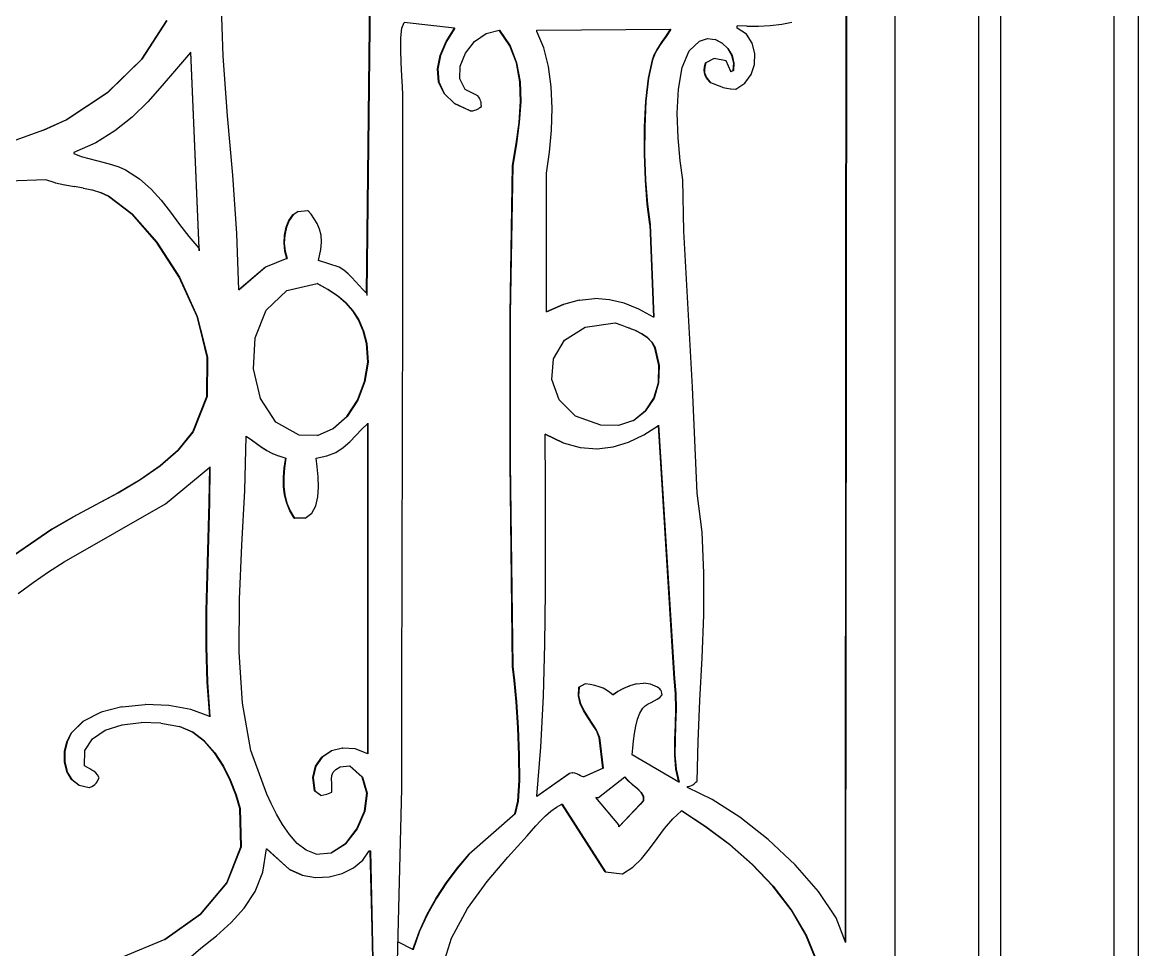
# Model space of a CAD drawing. Header units: inches. Extents: x 1397 to 20304, y -27267 to -746.
# Drawn here: x 3041.59 to 3063.7, y -9110.61 to -9092.24 of the extents above; entities that cross this region are included whole.
import ezdxf

# ---------------------------------------------------------------- set-up
doc = ezdxf.new("R2010")
doc.units = ezdxf.units.IN
doc.header["$LTSCALE"] = 17
doc.header["$MEASUREMENT"] = 0
doc.layers.add('OUTLINE', color=1, linetype='Continuous', lineweight=25)

# ---------------------------------------------------------------- blocks, each defined once
blk = doc.blocks.new('kk')
for p, q in [((-1691.652, -2506.258), (-1691.639, -2491.976)), ((-1691.634, -2491.976), (-1691.647, -2506.258)), ((-1690.679, -2522.061), (-1690.679, -2491.965)), ((-1689.022, -2522.061), (-1689.022, -2491.965)), ((-1688.59, -2491.965), (-1688.59, -2522.061)), ((-1686.344, -2491.965), (-1686.344, -2519.705)), ((-1685.854, -2519.705), (-1685.854, -2491.965)), ((-1701.146, -2505.539), (-1701.051, -2496.939)), ((-1701.046, -2496.938), (-1701.142, -2505.543)), ((-1703.984, -2500.846), (-1704.028, -2499.663)), ((-1705.6, -2500.903), (-1705.104, -2500.141)), ((-1705.099, -2500.141), (-1705.595, -2500.903)), ((-1700.446, -2500.292), (-1700.401, -2500.181)), ((-1699.403, -2500.289), (-1700.401, -2500.181)), ((-1692.923, -2500.214), (-1692.723, -2500.171)), ((-1700.467, -2500.481), (-1700.446, -2500.292)), ((-1699.57, -2500.557), (-1699.403, -2500.289)), ((-1699.398, -2500.289), (-1699.565, -2500.557)), ((-1699.403, -2500.289), (-1699.398, -2500.289)), ((-1699.008, -2500.557), (-1698.777, -2500.394)), ((-1698.777, -2500.394), (-1698.518, -2500.333)), ((-1698.518, -2500.333), (-1698.514, -2500.332)), ((-1698.309, -2500.638), (-1698.518, -2500.333)), ((-1698.514, -2500.332), (-1698.304, -2500.638)), ((-1697.774, -2500.332), (-1695.127, -2500.311)), ((-1697.774, -2500.354), (-1697.774, -2500.332)), ((-1697.635, -2500.68), (-1697.774, -2500.354)), ((-1695.23, -2500.475), (-1695.176, -2500.394)), ((-1695.171, -2500.394), (-1695.226, -2500.475)), ((-1695.176, -2500.394), (-1695.127, -2500.311)), ((-1695.176, -2500.394), (-1695.171, -2500.394)), ((-1695.122, -2500.311), (-1695.171, -2500.394)), ((-1695.127, -2500.311), (-1695.122, -2500.311)), ((-1693.808, -2500.289), (-1693.808, -2500.246)), ((-1693.614, -2500.25), (-1693.808, -2500.246)), ((-1693.624, -2500.411), (-1693.808, -2500.289)), ((-1693.506, -2500.586), (-1693.624, -2500.411)), ((-1693.614, -2500.25), (-1693.609, -2500.25)), ((-1693.609, -2500.25), (-1693.384, -2500.25)), ((-1693.384, -2500.25), (-1693.149, -2500.239)), ((-1693.149, -2500.239), (-1692.923, -2500.214)), ((-1700.469, -2500.719), (-1700.467, -2500.481)), ((-1699.686, -2500.831), (-1699.57, -2500.557)), ((-1699.565, -2500.557), (-1699.682, -2500.831)), ((-1699.57, -2500.557), (-1699.565, -2500.557)), ((-1699.187, -2500.786), (-1699.008, -2500.557)), ((-1698.309, -2500.638), (-1698.304, -2500.638)), ((-1698.177, -2500.98), (-1698.309, -2500.638)), ((-1698.304, -2500.638), (-1698.173, -2500.98)), ((-1695.4, -2500.725), (-1695.346, -2500.639)), ((-1695.341, -2500.639), (-1695.395, -2500.725)), ((-1695.346, -2500.639), (-1695.288, -2500.556)), ((-1695.346, -2500.639), (-1695.341, -2500.639)), ((-1695.284, -2500.556), (-1695.341, -2500.639)), ((-1695.288, -2500.556), (-1695.23, -2500.475)), ((-1695.288, -2500.556), (-1695.284, -2500.556)), ((-1695.226, -2500.475), (-1695.284, -2500.556)), ((-1695.23, -2500.475), (-1695.226, -2500.475)), ((-1694.759, -2500.741), (-1694.549, -2500.548)), ((-1694.549, -2500.548), (-1694.39, -2500.498)), ((-1694.39, -2500.498), (-1694.243, -2500.515)), ((-1694.243, -2500.515), (-1694.238, -2500.515)), ((-1694.106, -2500.585), (-1694.243, -2500.515)), ((-1694.238, -2500.515), (-1694.101, -2500.585)), ((-1694.106, -2500.585), (-1694.101, -2500.585)), ((-1693.993, -2500.695), (-1694.106, -2500.585)), ((-1694.101, -2500.585), (-1693.988, -2500.695)), ((-1693.453, -2500.792), (-1693.506, -2500.586)), ((-1704.634, -2500.77), (-1704.913, -2501.096)), ((-1704.629, -2500.765), (-1704.634, -2500.77)), ((-1704.634, -2500.77), (-1704.469, -2504.649)), ((-1704.464, -2504.654), (-1704.629, -2500.765)), ((-1703.897, -2502.03), (-1703.984, -2500.846)), ((-1700.459, -2500.98), (-1700.469, -2500.719)), ((-1699.74, -2501.1), (-1699.686, -2500.831)), ((-1699.682, -2500.831), (-1699.735, -2501.1)), ((-1699.686, -2500.831), (-1699.682, -2500.831)), ((-1699.291, -2501.045), (-1699.187, -2500.786)), ((-1697.542, -2501.051), (-1697.635, -2500.68)), ((-1695.485, -2500.916), (-1695.447, -2500.817)), ((-1695.443, -2500.817), (-1695.48, -2500.916)), ((-1695.447, -2500.817), (-1695.4, -2500.725)), ((-1695.447, -2500.817), (-1695.443, -2500.817)), ((-1695.395, -2500.725), (-1695.443, -2500.817)), ((-1695.4, -2500.725), (-1695.395, -2500.725)), ((-1694.895, -2501.072), (-1694.759, -2500.741)), ((-1693.993, -2500.695), (-1693.988, -2500.695)), ((-1693.912, -2500.832), (-1693.993, -2500.695)), ((-1693.988, -2500.695), (-1693.908, -2500.832)), ((-1693.912, -2500.832), (-1693.908, -2500.832)), ((-1693.873, -2500.982), (-1693.912, -2500.832)), ((-1693.908, -2500.832), (-1693.869, -2500.982)), ((-1693.461, -2501.008), (-1693.453, -2500.792)), ((-1706.276, -2501.567), (-1705.6, -2500.903)), ((-1705.595, -2500.903), (-1706.272, -2501.567)), ((-1705.6, -2500.903), (-1705.595, -2500.903)), ((-1700.445, -2501.233), (-1700.459, -2500.98)), ((-1699.299, -2501.295), (-1699.291, -2501.045)), ((-1698.177, -2500.98), (-1698.173, -2500.98)), ((-1698.111, -2501.352), (-1698.177, -2500.98)), ((-1698.173, -2500.98), (-1698.106, -2501.352)), ((-1697.49, -2501.454), (-1697.542, -2501.051)), ((-1695.565, -2501.283), (-1695.485, -2500.916)), ((-1695.48, -2500.916), (-1695.561, -2501.283)), ((-1695.485, -2500.916), (-1695.48, -2500.916)), ((-1694.968, -2501.498), (-1694.895, -2501.072)), ((-1694.459, -2501.121), (-1694.452, -2501.057)), ((-1694.447, -2501.057), (-1694.454, -2501.121)), ((-1694.452, -2501.057), (-1694.434, -2500.981)), ((-1694.452, -2501.057), (-1694.447, -2501.057)), ((-1694.429, -2500.981), (-1694.447, -2501.057)), ((-1694.434, -2500.981), (-1694.267, -2500.894)), ((-1694.434, -2500.981), (-1694.429, -2500.981)), ((-1694.263, -2500.895), (-1694.429, -2500.981)), ((-1694.267, -2500.894), (-1694.263, -2500.895)), ((-1694.262, -2500.894), (-1694.263, -2500.895)), ((-1694.023, -2500.938), (-1694.262, -2500.894)), ((-1693.928, -2501.152), (-1694.023, -2500.938)), ((-1693.884, -2501.132), (-1693.873, -2500.982)), ((-1693.869, -2500.982), (-1693.88, -2501.132)), ((-1693.873, -2500.982), (-1693.869, -2500.982)), ((-1693.529, -2501.212), (-1693.461, -2501.008)), ((-1704.913, -2501.096), (-1705.193, -2501.427)), ((-1700.431, -2501.452), (-1700.445, -2501.233)), ((-1699.74, -2501.1), (-1699.735, -2501.1)), ((-1699.719, -2501.356), (-1699.74, -2501.1)), ((-1699.735, -2501.1), (-1699.714, -2501.356)), ((-1699.191, -2501.503), (-1699.299, -2501.295)), ((-1695.616, -2501.739), (-1695.565, -2501.283)), ((-1695.561, -2501.283), (-1695.612, -2501.739)), ((-1695.565, -2501.283), (-1695.561, -2501.283)), ((-1694.459, -2501.121), (-1694.454, -2501.121)), ((-1694.455, -2501.175), (-1694.459, -2501.121)), ((-1694.455, -2501.175), (-1694.451, -2501.175)), ((-1694.441, -2501.223), (-1694.455, -2501.175)), ((-1694.454, -2501.121), (-1694.451, -2501.175)), ((-1694.451, -2501.175), (-1694.436, -2501.223)), ((-1694.441, -2501.223), (-1694.436, -2501.223)), ((-1694.417, -2501.269), (-1694.441, -2501.223)), ((-1694.436, -2501.223), (-1694.412, -2501.269)), ((-1694.417, -2501.269), (-1694.412, -2501.269)), ((-1694.382, -2501.317), (-1694.417, -2501.269)), ((-1694.412, -2501.269), (-1694.378, -2501.317)), ((-1693.88, -2501.132), (-1693.928, -2501.154)), ((-1693.928, -2501.152), (-1693.884, -2501.132)), ((-1693.928, -2501.154), (-1693.928, -2501.152)), ((-1693.884, -2501.132), (-1693.88, -2501.132)), ((-1693.653, -2501.383), (-1693.529, -2501.212)), ((-1705.193, -2501.427), (-1705.481, -2501.748)), ((-1700.425, -2501.608), (-1700.431, -2501.452)), ((-1699.719, -2501.356), (-1699.714, -2501.356)), ((-1699.612, -2501.586), (-1699.719, -2501.356)), ((-1699.714, -2501.356), (-1699.607, -2501.586)), ((-1698.944, -2501.629), (-1699.191, -2501.503)), ((-1698.111, -2501.352), (-1698.106, -2501.352)), ((-1698.098, -2501.747), (-1698.111, -2501.352)), ((-1698.106, -2501.352), (-1698.093, -2501.747)), ((-1697.473, -2501.879), (-1697.49, -2501.454)), ((-1694.991, -2501.976), (-1694.968, -2501.498)), ((-1694.382, -2501.317), (-1694.378, -2501.317)), ((-1694.338, -2501.37), (-1694.382, -2501.317)), ((-1694.378, -2501.317), (-1694.334, -2501.37)), ((-1694.338, -2501.37), (-1694.334, -2501.37)), ((-1694.334, -2501.37), (-1694.267, -2501.394)), ((-1694.267, -2501.394), (-1694.262, -2501.394)), ((-1694.262, -2501.394), (-1694.204, -2501.419)), ((-1694.204, -2501.419), (-1694.2, -2501.419)), ((-1694.2, -2501.419), (-1694.145, -2501.443)), ((-1694.145, -2501.443), (-1694.141, -2501.443)), ((-1694.141, -2501.443), (-1694.085, -2501.464)), ((-1694.085, -2501.464), (-1694.08, -2501.464)), ((-1694.08, -2501.464), (-1694.016, -2501.481)), ((-1694.016, -2501.481), (-1694.012, -2501.481)), ((-1694.012, -2501.481), (-1693.936, -2501.494)), ((-1693.936, -2501.494), (-1693.931, -2501.494)), ((-1693.931, -2501.494), (-1693.837, -2501.5)), ((-1693.837, -2501.5), (-1693.832, -2501.5)), ((-1693.832, -2501.5), (-1693.653, -2501.383)), ((-1707.094, -2502.105), (-1706.276, -2501.567)), ((-1706.272, -2501.567), (-1707.09, -2502.105)), ((-1706.276, -2501.567), (-1706.272, -2501.567)), ((-1705.481, -2501.748), (-1705.79, -2502.051)), ((-1700.425, -2505.824), (-1700.425, -2501.608)), ((-1699.612, -2501.586), (-1699.607, -2501.586)), ((-1699.407, -2501.782), (-1699.612, -2501.586)), ((-1699.607, -2501.586), (-1699.402, -2501.782)), ((-1698.925, -2501.657), (-1698.944, -2501.629)), ((-1698.909, -2501.681), (-1698.925, -2501.657)), ((-1698.896, -2501.704), (-1698.909, -2501.681)), ((-1698.886, -2501.729), (-1698.896, -2501.704)), ((-1698.879, -2501.759), (-1698.886, -2501.729)), ((-1698.126, -2502.159), (-1698.098, -2501.747)), ((-1698.093, -2501.747), (-1698.121, -2502.159)), ((-1698.098, -2501.747), (-1698.093, -2501.747)), ((-1695.641, -2502.249), (-1695.616, -2501.739)), ((-1695.612, -2501.739), (-1695.637, -2502.249)), ((-1695.616, -2501.739), (-1695.612, -2501.739)), ((-1699.407, -2501.782), (-1699.402, -2501.782)), ((-1699.092, -2501.932), (-1699.407, -2501.782)), ((-1699.402, -2501.782), (-1699.088, -2501.932)), ((-1699.092, -2501.932), (-1699.087, -2501.932)), ((-1699.088, -2501.932), (-1699.092, -2501.932)), ((-1699.088, -2501.932), (-1699.087, -2501.932)), ((-1699.087, -2501.932), (-1699.04, -2501.926)), ((-1699.04, -2501.926), (-1699.003, -2501.918)), ((-1699.003, -2501.918), (-1698.973, -2501.908)), ((-1698.973, -2501.908), (-1698.948, -2501.897)), ((-1698.948, -2501.897), (-1698.924, -2501.883)), ((-1698.924, -2501.883), (-1698.9, -2501.866)), ((-1698.9, -2501.866), (-1698.872, -2501.846)), ((-1698.875, -2501.797), (-1698.879, -2501.759)), ((-1698.872, -2501.846), (-1698.875, -2501.797)), ((-1697.486, -2502.313), (-1697.473, -2501.879)), ((-1707.545, -2502.313), (-1707.094, -2502.105)), ((-1707.09, -2502.105), (-1707.541, -2502.313)), ((-1707.094, -2502.105), (-1707.09, -2502.105)), ((-1705.79, -2502.051), (-1706.129, -2502.326)), ((-1703.797, -2503.205), (-1703.897, -2502.03)), ((-1698.182, -2502.584), (-1698.126, -2502.159)), ((-1698.121, -2502.159), (-1698.178, -2502.584)), ((-1698.126, -2502.159), (-1698.121, -2502.159)), ((-1694.976, -2502.463), (-1694.991, -2501.976)), ((-1707.545, -2502.313), (-1708.111, -2502.518)), ((-1707.545, -2502.313), (-1707.541, -2502.313)), ((-1706.129, -2502.326), (-1706.511, -2502.563)), ((-1697.524, -2502.746), (-1697.486, -2502.313)), ((-1695.642, -2502.782), (-1695.641, -2502.249)), ((-1695.641, -2502.249), (-1695.637, -2502.249)), ((-1695.637, -2502.249), (-1695.638, -2502.782)), ((-1706.511, -2502.563), (-1706.946, -2502.754)), ((-1698.256, -2503.013), (-1698.182, -2502.584)), ((-1698.178, -2502.584), (-1698.251, -2503.013)), ((-1698.182, -2502.584), (-1698.178, -2502.584)), ((-1694.936, -2502.917), (-1694.976, -2502.463)), ((-1706.946, -2502.754), (-1706.946, -2502.775)), ((-1706.946, -2502.775), (-1706.796, -2502.831)), ((-1706.796, -2502.831), (-1706.644, -2502.875)), ((-1697.582, -2503.165), (-1697.524, -2502.746)), ((-1695.642, -2502.782), (-1695.638, -2502.782)), ((-1695.623, -2503.304), (-1695.642, -2502.782)), ((-1695.638, -2502.782), (-1695.618, -2503.304)), ((-1706.644, -2502.875), (-1706.492, -2502.913)), ((-1706.492, -2502.913), (-1706.342, -2502.95)), ((-1706.342, -2502.95), (-1706.196, -2502.99)), ((-1706.196, -2502.99), (-1706.054, -2503.038)), ((-1706.054, -2503.038), (-1705.919, -2503.1)), ((-1698.304, -2505.954), (-1698.256, -2503.013)), ((-1698.251, -2503.013), (-1698.299, -2505.954)), ((-1698.256, -2503.013), (-1698.251, -2503.013)), ((-1694.883, -2503.294), (-1694.936, -2502.917)), ((-1707.496, -2503.294), (-1708.243, -2503.321)), ((-1707.31, -2503.352), (-1707.496, -2503.294)), ((-1705.919, -2503.1), (-1705.645, -2503.276)), ((-1705.645, -2503.276), (-1705.414, -2503.478)), ((-1703.712, -2504.358), (-1703.797, -2503.205)), ((-1697.582, -2505.909), (-1697.582, -2503.165)), ((-1694.859, -2504.311), (-1694.883, -2503.294)), ((-1707.31, -2503.352), (-1707.306, -2503.352)), ((-1707.306, -2503.352), (-1707.122, -2503.394)), ((-1707.122, -2503.394), (-1707.118, -2503.394)), ((-1707.118, -2503.394), (-1706.938, -2503.427)), ((-1706.938, -2503.427), (-1706.933, -2503.427)), ((-1706.758, -2503.458), (-1706.933, -2503.427)), ((-1706.758, -2503.458), (-1706.754, -2503.458)), ((-1706.754, -2503.458), (-1706.584, -2503.496)), ((-1706.584, -2503.496), (-1706.58, -2503.496)), ((-1706.58, -2503.496), (-1706.417, -2503.547)), ((-1705.414, -2503.478), (-1705.213, -2503.7)), ((-1695.623, -2503.304), (-1695.618, -2503.304)), ((-1695.585, -2503.781), (-1695.623, -2503.304)), ((-1695.618, -2503.304), (-1695.581, -2503.781)), ((-1706.258, -2503.619), (-1706.417, -2503.547)), ((-1706.417, -2503.547), (-1706.413, -2503.547)), ((-1706.413, -2503.547), (-1706.254, -2503.619)), ((-1706.258, -2503.619), (-1706.254, -2503.619)), ((-1705.791, -2503.976), (-1706.258, -2503.619)), ((-1706.254, -2503.619), (-1705.786, -2503.976)), ((-1705.213, -2503.7), (-1705.031, -2503.936)), ((-1705.031, -2503.936), (-1704.853, -2504.178)), ((-1702.606, -2503.992), (-1702.508, -2503.921)), ((-1702.503, -2503.921), (-1702.602, -2503.992)), ((-1702.508, -2503.921), (-1702.503, -2503.921)), ((-1702.503, -2503.921), (-1702.317, -2503.9)), ((-1702.317, -2503.9), (-1702.312, -2503.9)), ((-1702.246, -2503.979), (-1702.312, -2503.9)), ((-1695.533, -2504.181), (-1695.585, -2503.781)), ((-1695.585, -2503.781), (-1695.581, -2503.781)), ((-1695.581, -2503.781), (-1695.528, -2504.181)), ((-1705.304, -2504.53), (-1705.791, -2503.976)), ((-1705.791, -2503.976), (-1705.786, -2503.976)), ((-1705.786, -2503.976), (-1705.3, -2504.53)), ((-1704.853, -2504.178), (-1704.668, -2504.42)), ((-1702.739, -2504.236), (-1702.684, -2504.101)), ((-1702.679, -2504.101), (-1702.734, -2504.236)), ((-1702.684, -2504.101), (-1702.606, -2503.992)), ((-1702.684, -2504.101), (-1702.679, -2504.101)), ((-1702.602, -2503.992), (-1702.679, -2504.101)), ((-1702.606, -2503.992), (-1702.602, -2503.992)), ((-1702.182, -2504.067), (-1702.246, -2503.979)), ((-1702.124, -2504.164), (-1702.182, -2504.067)), ((-1702.078, -2504.273), (-1702.124, -2504.164)), ((-1695.533, -2504.181), (-1695.528, -2504.181)), ((-1695.533, -2504.181), (-1695.461, -2506.016)), ((-1695.528, -2504.181), (-1695.456, -2506.019)), ((-1703.674, -2505.474), (-1703.712, -2504.358)), ((-1702.78, -2504.55), (-1702.771, -2504.389)), ((-1702.766, -2504.389), (-1702.775, -2504.55)), ((-1702.771, -2504.389), (-1702.739, -2504.236)), ((-1702.771, -2504.389), (-1702.766, -2504.389)), ((-1702.734, -2504.236), (-1702.766, -2504.389)), ((-1702.739, -2504.236), (-1702.734, -2504.236)), ((-1702.046, -2504.395), (-1702.078, -2504.273)), ((-1702.035, -2504.529), (-1702.046, -2504.395)), ((-1694.692, -2507.402), (-1694.859, -2504.311)), ((-1705.304, -2504.53), (-1705.3, -2504.53)), ((-1704.856, -2505.223), (-1705.304, -2504.53)), ((-1705.3, -2504.53), (-1704.851, -2505.223)), ((-1704.668, -2504.42), (-1704.469, -2504.649)), ((-1702.78, -2504.55), (-1702.775, -2504.55)), ((-1702.764, -2504.707), (-1702.78, -2504.55)), ((-1702.775, -2504.55), (-1702.759, -2504.707)), ((-1702.049, -2504.678), (-1702.035, -2504.529)), ((-1704.469, -2504.649), (-1704.464, -2504.654)), ((-1704.464, -2504.654), (-1704.462, -2504.656)), ((-1704.464, -2504.656), (-1704.464, -2504.654)), ((-1704.464, -2504.656), (-1704.462, -2504.656)), ((-1704.462, -2504.7), (-1704.464, -2504.656)), ((-1704.462, -2504.656), (-1704.462, -2504.7)), ((-1702.764, -2504.707), (-1702.759, -2504.707)), ((-1702.723, -2504.851), (-1702.764, -2504.707)), ((-1702.759, -2504.707), (-1702.718, -2504.851)), ((-1702.097, -2504.894), (-1702.049, -2504.678)), ((-1703.148, -2505.024), (-1703.674, -2505.478)), ((-1703.674, -2505.474), (-1703.153, -2505.024)), ((-1703.153, -2505.024), (-1703.148, -2505.024)), ((-1702.723, -2504.851), (-1703.148, -2505.024)), ((-1702.723, -2504.851), (-1702.718, -2504.851)), ((-1701.691, -2505.024), (-1702.097, -2504.894)), ((-1701.597, -2505.085), (-1701.691, -2505.024)), ((-1704.856, -2505.223), (-1704.851, -2505.223)), ((-1704.502, -2506.001), (-1704.856, -2505.223)), ((-1704.851, -2505.223), (-1704.498, -2506.001)), ((-1701.513, -2505.155), (-1701.597, -2505.085)), ((-1701.437, -2505.231), (-1701.513, -2505.155)), ((-1701.365, -2505.31), (-1701.437, -2505.231)), ((-1703.674, -2505.478), (-1703.674, -2505.474)), ((-1703.135, -2505.877), (-1702.727, -2505.488)), ((-1702.727, -2505.488), (-1702.125, -2505.349)), ((-1702.125, -2505.349), (-1702.121, -2505.348)), ((-1701.911, -2505.468), (-1702.125, -2505.349)), ((-1702.121, -2505.348), (-1701.906, -2505.468)), ((-1701.722, -2505.594), (-1701.911, -2505.468)), ((-1701.911, -2505.468), (-1701.906, -2505.468)), ((-1701.906, -2505.468), (-1701.717, -2505.594)), ((-1701.294, -2505.39), (-1701.365, -2505.31)), ((-1701.221, -2505.469), (-1701.294, -2505.39)), ((-1701.146, -2505.539), (-1701.221, -2505.469)), ((-1701.722, -2505.594), (-1701.717, -2505.594)), ((-1701.558, -2505.732), (-1701.722, -2505.594)), ((-1701.717, -2505.594), (-1701.554, -2505.732)), ((-1701.419, -2505.89), (-1701.558, -2505.732)), ((-1701.558, -2505.732), (-1701.554, -2505.732)), ((-1701.554, -2505.732), (-1701.415, -2505.89)), ((-1701.142, -2505.543), (-1701.146, -2505.539)), ((-1701.142, -2505.543), (-1701.142, -2505.586)), ((-1696.933, -2505.681), (-1697.245, -2505.767)), ((-1696.933, -2505.681), (-1696.928, -2505.681)), ((-1696.928, -2505.681), (-1696.631, -2505.649)), ((-1696.631, -2505.649), (-1696.628, -2505.65)), ((-1696.626, -2505.649), (-1696.628, -2505.65)), ((-1696.333, -2505.67), (-1696.626, -2505.649)), ((-1696.045, -2505.74), (-1696.333, -2505.67)), ((-1703.353, -2506.424), (-1703.135, -2505.877)), ((-1701.419, -2505.89), (-1701.415, -2505.89)), ((-1701.305, -2506.072), (-1701.419, -2505.89)), ((-1701.415, -2505.89), (-1701.3, -2506.072)), ((-1700.449, -2513.435), (-1700.425, -2505.824)), ((-1698.304, -2505.954), (-1698.299, -2505.954)), ((-1698.304, -2506.258), (-1698.304, -2505.954)), ((-1698.299, -2505.954), (-1698.299, -2506.258)), ((-1697.582, -2505.909), (-1697.25, -2505.767)), ((-1697.25, -2505.767), (-1697.582, -2505.91)), ((-1697.582, -2505.91), (-1697.582, -2505.909)), ((-1697.25, -2505.767), (-1697.245, -2505.767)), ((-1695.754, -2505.857), (-1696.045, -2505.74)), ((-1695.461, -2506.016), (-1695.754, -2505.857)), ((-1704.502, -2506.001), (-1704.498, -2506.001)), ((-1704.438, -2506.258), (-1704.502, -2506.001)), ((-1704.498, -2506.001), (-1704.434, -2506.258)), ((-1701.305, -2506.072), (-1701.3, -2506.072)), ((-1701.226, -2506.258), (-1701.305, -2506.072)), ((-1701.3, -2506.072), (-1701.221, -2506.258)), ((-1696.817, -2506.213), (-1696.221, -2506.127)), ((-1696.221, -2506.127), (-1696.092, -2506.177)), ((-1695.456, -2506.019), (-1695.461, -2506.016)), ((-1704.302, -2506.808), (-1704.438, -2506.258)), ((-1704.434, -2506.258), (-1704.438, -2506.258)), ((-1704.434, -2506.258), (-1704.297, -2506.808)), ((-1701.214, -2506.286), (-1701.226, -2506.258)), ((-1701.221, -2506.258), (-1701.226, -2506.258)), ((-1701.221, -2506.258), (-1701.209, -2506.286)), ((-1701.146, -2506.537), (-1701.214, -2506.286)), ((-1701.214, -2506.286), (-1701.209, -2506.286)), ((-1701.209, -2506.286), (-1701.142, -2506.537)), ((-1698.299, -2506.258), (-1698.304, -2506.258)), ((-1698.304, -2508.894), (-1698.304, -2506.258)), ((-1698.299, -2506.258), (-1698.299, -2508.894)), ((-1697.223, -2506.472), (-1696.817, -2506.213)), ((-1696.092, -2506.177), (-1696.088, -2506.177)), ((-1696.088, -2506.177), (-1695.955, -2506.228)), ((-1695.955, -2506.228), (-1695.951, -2506.228)), ((-1695.882, -2506.258), (-1695.951, -2506.228)), ((-1695.877, -2506.258), (-1695.882, -2506.258)), ((-1695.821, -2506.283), (-1695.877, -2506.258)), ((-1695.821, -2506.283), (-1695.816, -2506.283)), ((-1695.695, -2506.346), (-1695.821, -2506.283)), ((-1695.816, -2506.283), (-1695.691, -2506.346)), ((-1695.695, -2506.346), (-1695.691, -2506.346)), ((-1695.585, -2506.421), (-1695.695, -2506.346)), ((-1695.691, -2506.346), (-1695.581, -2506.421)), ((-1691.663, -2518.396), (-1691.652, -2506.258)), ((-1691.647, -2506.258), (-1691.658, -2518.407)), ((-1691.647, -2506.258), (-1691.652, -2506.258)), ((-1703.388, -2507.038), (-1703.353, -2506.424)), ((-1701.146, -2506.537), (-1701.142, -2506.537)), ((-1701.121, -2506.907), (-1701.146, -2506.537)), ((-1701.142, -2506.537), (-1701.117, -2506.907)), ((-1697.441, -2506.839), (-1697.223, -2506.472)), ((-1695.497, -2506.513), (-1695.585, -2506.421)), ((-1695.585, -2506.421), (-1695.581, -2506.421)), ((-1695.581, -2506.421), (-1695.493, -2506.513)), ((-1695.437, -2506.624), (-1695.497, -2506.513)), ((-1695.497, -2506.513), (-1695.493, -2506.513)), ((-1695.493, -2506.513), (-1695.433, -2506.624)), ((-1704.311, -2507.589), (-1704.302, -2506.808)), ((-1704.297, -2506.808), (-1704.306, -2507.589)), ((-1704.302, -2506.808), (-1704.297, -2506.808)), ((-1697.476, -2507.254), (-1697.441, -2506.839)), ((-1695.357, -2506.977), (-1695.437, -2506.624)), ((-1695.437, -2506.624), (-1695.433, -2506.624)), ((-1695.433, -2506.624), (-1695.353, -2506.977)), ((-1703.249, -2507.625), (-1703.388, -2507.038)), ((-1701.184, -2507.292), (-1701.121, -2506.907)), ((-1701.117, -2506.907), (-1701.18, -2507.292)), ((-1701.121, -2506.907), (-1701.117, -2506.907)), ((-1695.366, -2507.315), (-1695.357, -2506.977)), ((-1695.353, -2506.977), (-1695.361, -2507.315)), ((-1695.357, -2506.977), (-1695.353, -2506.977)), ((-1697.33, -2507.654), (-1697.476, -2507.254)), ((-1701.325, -2507.66), (-1701.184, -2507.292)), ((-1701.18, -2507.292), (-1701.321, -2507.66)), ((-1701.184, -2507.292), (-1701.18, -2507.292)), ((-1695.457, -2507.62), (-1695.366, -2507.315)), ((-1695.361, -2507.315), (-1695.452, -2507.62)), ((-1695.366, -2507.315), (-1695.361, -2507.315)), ((-1694.697, -2507.404), (-1694.697, -2507.405)), ((-1694.596, -2509.5), (-1694.692, -2507.402)), ((-1704.586, -2508.289), (-1704.311, -2507.589)), ((-1704.306, -2507.589), (-1704.582, -2508.289)), ((-1704.311, -2507.589), (-1704.306, -2507.589)), ((-1702.944, -2508.094), (-1703.249, -2507.625)), ((-1701.536, -2507.982), (-1701.325, -2507.66)), ((-1701.321, -2507.66), (-1701.531, -2507.982)), ((-1701.325, -2507.66), (-1701.321, -2507.66)), ((-1697.006, -2507.976), (-1697.33, -2507.654)), ((-1695.624, -2507.875), (-1695.457, -2507.62)), ((-1695.452, -2507.62), (-1695.619, -2507.875)), ((-1695.457, -2507.62), (-1695.452, -2507.62)), ((-1695.859, -2508.061), (-1695.624, -2507.875)), ((-1695.619, -2507.875), (-1695.855, -2508.061)), ((-1695.624, -2507.875), (-1695.619, -2507.875)), ((-1702.479, -2508.354), (-1702.944, -2508.094)), ((-1701.805, -2508.225), (-1701.536, -2507.982)), ((-1701.531, -2507.982), (-1701.8, -2508.225)), ((-1701.536, -2507.982), (-1701.531, -2507.982)), ((-1701.242, -2508.237), (-1701.122, -2508.12)), ((-1701.122, -2508.12), (-1701.118, -2508.116)), ((-1701.122, -2514.665), (-1701.122, -2508.12)), ((-1701.118, -2508.116), (-1701.118, -2514.667)), ((-1696.507, -2508.159), (-1697.006, -2507.976)), ((-1696.153, -2508.162), (-1696.507, -2508.159)), ((-1695.859, -2508.061), (-1696.153, -2508.162)), ((-1695.859, -2508.061), (-1695.855, -2508.061)), ((-1695.655, -2508.345), (-1695.365, -2508.162)), ((-1695.365, -2508.162), (-1695.361, -2508.159)), ((-1695.055, -2513.175), (-1695.365, -2508.162)), ((-1695.361, -2508.159), (-1695.05, -2513.175)), ((-1704.88, -2508.648), (-1704.586, -2508.289)), ((-1704.582, -2508.289), (-1704.875, -2508.648)), ((-1704.586, -2508.289), (-1704.582, -2508.289)), ((-1703.559, -2509.448), (-1703.531, -2508.378)), ((-1703.531, -2508.375), (-1703.427, -2508.448)), ((-1703.531, -2508.378), (-1703.531, -2508.375)), ((-1703.431, -2508.448), (-1703.531, -2508.378)), ((-1702.12, -2508.36), (-1702.479, -2508.354)), ((-1702.12, -2508.36), (-1701.805, -2508.225)), ((-1701.805, -2508.225), (-1701.8, -2508.225)), ((-1701.478, -2508.485), (-1701.359, -2508.362)), ((-1701.359, -2508.362), (-1701.242, -2508.237)), ((-1697.606, -2508.332), (-1697.249, -2508.505)), ((-1697.606, -2508.334), (-1697.606, -2508.332)), ((-1697.253, -2508.505), (-1697.606, -2508.334)), ((-1697.605, -2509.36), (-1697.606, -2508.334)), ((-1695.955, -2508.49), (-1695.655, -2508.345)), ((-1703.431, -2508.448), (-1703.427, -2508.448)), ((-1703.331, -2508.52), (-1703.431, -2508.448)), ((-1703.427, -2508.448), (-1703.327, -2508.52)), ((-1703.331, -2508.52), (-1703.327, -2508.52)), ((-1703.231, -2508.59), (-1703.331, -2508.52)), ((-1703.327, -2508.52), (-1703.227, -2508.59)), ((-1703.231, -2508.59), (-1703.227, -2508.59)), ((-1703.127, -2508.655), (-1703.231, -2508.59)), ((-1703.227, -2508.59), (-1703.122, -2508.655)), ((-1701.755, -2508.694), (-1701.607, -2508.598)), ((-1701.607, -2508.598), (-1701.478, -2508.485)), ((-1697.253, -2508.505), (-1697.249, -2508.505)), ((-1697.249, -2508.505), (-1696.912, -2508.6)), ((-1696.912, -2508.6), (-1696.907, -2508.6)), ((-1696.907, -2508.6), (-1696.583, -2508.624)), ((-1696.579, -2508.624), (-1696.262, -2508.585)), ((-1696.262, -2508.585), (-1695.955, -2508.49)), ((-1705.235, -2508.962), (-1704.88, -2508.648)), ((-1704.875, -2508.648), (-1705.231, -2508.962)), ((-1704.88, -2508.648), (-1704.875, -2508.648)), ((-1703.127, -2508.655), (-1703.122, -2508.655)), ((-1703.014, -2508.714), (-1703.127, -2508.655)), ((-1703.122, -2508.655), (-1703.01, -2508.714)), ((-1703.014, -2508.714), (-1703.01, -2508.714)), ((-1703.01, -2508.714), (-1702.889, -2508.765)), ((-1702.889, -2508.765), (-1702.884, -2508.765)), ((-1702.884, -2508.765), (-1702.747, -2508.808)), ((-1702.777, -2509.001), (-1702.747, -2508.808)), ((-1702.742, -2508.808), (-1702.772, -2509.001)), ((-1702.747, -2508.808), (-1702.742, -2508.808)), ((-1702.145, -2508.808), (-1701.931, -2508.766)), ((-1702.121, -2508.984), (-1702.145, -2508.808)), ((-1701.931, -2508.766), (-1701.755, -2508.694)), ((-1696.582, -2508.624), (-1696.583, -2508.624)), ((-1696.582, -2508.624), (-1696.579, -2508.624)), ((-1705.637, -2509.241), (-1705.235, -2508.962)), ((-1705.231, -2508.962), (-1705.632, -2509.241)), ((-1705.235, -2508.962), (-1705.231, -2508.962)), ((-1705.131, -2509.716), (-1704.252, -2508.985)), ((-1704.261, -2509.69), (-1704.252, -2508.985)), ((-1704.247, -2508.981), (-1704.256, -2509.69)), ((-1704.252, -2508.985), (-1704.247, -2508.981)), ((-1702.791, -2509.188), (-1702.777, -2509.001)), ((-1702.772, -2509.001), (-1702.787, -2509.188)), ((-1702.777, -2509.001), (-1702.772, -2509.001)), ((-1702.102, -2509.18), (-1702.121, -2508.984)), ((-1698.304, -2508.894), (-1698.299, -2508.894)), ((-1698.256, -2512.937), (-1698.304, -2508.894)), ((-1698.299, -2508.894), (-1698.251, -2512.937)), ((-1706.068, -2509.496), (-1705.637, -2509.241)), ((-1705.632, -2509.241), (-1706.064, -2509.496)), ((-1705.637, -2509.241), (-1705.632, -2509.241)), ((-1702.791, -2509.188), (-1702.787, -2509.188)), ((-1702.789, -2509.368), (-1702.791, -2509.188)), ((-1702.787, -2509.188), (-1702.784, -2509.368)), ((-1702.095, -2509.382), (-1702.102, -2509.18)), ((-1703.614, -2510.531), (-1703.559, -2509.448)), ((-1702.789, -2509.368), (-1702.784, -2509.368)), ((-1702.768, -2509.539), (-1702.789, -2509.368)), ((-1702.784, -2509.368), (-1702.764, -2509.539)), ((-1702.109, -2509.577), (-1702.095, -2509.382)), ((-1697.602, -2510.403), (-1697.605, -2509.36)), ((-1706.514, -2509.737), (-1706.068, -2509.496)), ((-1706.064, -2509.496), (-1706.509, -2509.737)), ((-1706.068, -2509.496), (-1706.064, -2509.496)), ((-1704.281, -2510.404), (-1704.261, -2509.69)), ((-1704.256, -2509.69), (-1704.276, -2510.404)), ((-1704.261, -2509.69), (-1704.256, -2509.69)), ((-1702.768, -2509.539), (-1702.764, -2509.539)), ((-1702.727, -2509.701), (-1702.768, -2509.539)), ((-1702.764, -2509.539), (-1702.723, -2509.701)), ((-1702.727, -2509.701), (-1702.723, -2509.701)), ((-1702.665, -2509.854), (-1702.727, -2509.701)), ((-1702.723, -2509.701), (-1702.66, -2509.854)), ((-1702.152, -2509.753), (-1702.109, -2509.577)), ((-1694.5, -2510.273), (-1694.596, -2509.5)), ((-1707.138, -2510.862), (-1705.131, -2509.716)), ((-1706.957, -2509.972), (-1706.514, -2509.737)), ((-1706.509, -2509.737), (-1706.952, -2509.972)), ((-1706.514, -2509.737), (-1706.509, -2509.737)), ((-1702.665, -2509.854), (-1702.66, -2509.854)), ((-1702.58, -2509.997), (-1702.665, -2509.854)), ((-1702.66, -2509.854), (-1702.575, -2509.997)), ((-1702.36, -2509.997), (-1702.233, -2509.897)), ((-1702.233, -2509.897), (-1702.152, -2509.753)), ((-1707.381, -2510.213), (-1706.957, -2509.972)), ((-1706.952, -2509.972), (-1707.376, -2510.213)), ((-1706.957, -2509.972), (-1706.952, -2509.972)), ((-1702.58, -2509.997), (-1702.575, -2509.997)), ((-1702.36, -2509.997), (-1702.575, -2509.997)), ((-1707.376, -2510.213), (-1709.264, -2511.51)), ((-1709.264, -2511.507), (-1707.381, -2510.213)), ((-1707.381, -2510.213), (-1707.376, -2510.213)), ((-1694.463, -2511.086), (-1694.5, -2510.273)), ((-1704.304, -2511.12), (-1704.281, -2510.404)), ((-1704.276, -2510.404), (-1704.299, -2511.12)), ((-1704.281, -2510.404), (-1704.276, -2510.404)), ((-1703.662, -2511.606), (-1703.614, -2510.531)), ((-1697.603, -2511.45), (-1697.602, -2510.403)), ((-1707.446, -2511.064), (-1707.138, -2510.862)), ((-1707.748, -2511.274), (-1707.446, -2511.064)), ((-1704.321, -2511.834), (-1704.304, -2511.12)), ((-1704.299, -2511.12), (-1704.316, -2511.834)), ((-1704.304, -2511.12), (-1704.299, -2511.12)), ((-1694.468, -2511.922), (-1694.463, -2511.086)), ((-1708.045, -2511.488), (-1707.748, -2511.274)), ((-1697.614, -2512.494), (-1697.603, -2511.45)), ((-1703.67, -2512.656), (-1703.662, -2511.606)), ((-1704.323, -2512.544), (-1704.321, -2511.834)), ((-1704.321, -2511.834), (-1704.316, -2511.834)), ((-1704.316, -2511.834), (-1704.319, -2512.544)), ((-1694.499, -2512.767), (-1694.468, -2511.922)), ((-1704.303, -2513.244), (-1704.323, -2512.544)), ((-1704.323, -2512.544), (-1704.319, -2512.544)), ((-1704.319, -2512.544), (-1704.299, -2513.244)), ((-1697.643, -2513.525), (-1697.614, -2512.494)), ((-1703.606, -2513.661), (-1703.67, -2512.656)), ((-1694.542, -2513.607), (-1694.499, -2512.767)), ((-1698.256, -2512.937), (-1698.251, -2512.937)), ((-1698.22, -2513.214), (-1698.256, -2512.937)), ((-1698.251, -2512.937), (-1698.216, -2513.214)), ((-1704.303, -2513.244), (-1704.299, -2513.244)), ((-1704.252, -2513.93), (-1704.303, -2513.244)), ((-1704.299, -2513.244), (-1704.247, -2513.932)), ((-1698.22, -2513.214), (-1698.216, -2513.214)), ((-1698.182, -2513.639), (-1698.22, -2513.214)), ((-1698.216, -2513.214), (-1698.177, -2513.639)), ((-1695.055, -2513.175), (-1695.05, -2513.175)), ((-1695.024, -2513.474), (-1695.055, -2513.175)), ((-1695.05, -2513.175), (-1695.019, -2513.474)), ((-1700.449, -2515.359), (-1700.449, -2513.435)), ((-1696.95, -2513.515), (-1696.942, -2513.348)), ((-1696.937, -2513.348), (-1696.946, -2513.515)), ((-1696.942, -2513.348), (-1696.823, -2513.283)), ((-1696.942, -2513.348), (-1696.937, -2513.348)), ((-1696.818, -2513.283), (-1696.937, -2513.348)), ((-1696.823, -2513.283), (-1696.818, -2513.283)), ((-1696.714, -2513.294), (-1696.818, -2513.283)), ((-1696.622, -2513.312), (-1696.714, -2513.294)), ((-1696.538, -2513.337), (-1696.622, -2513.312)), ((-1696.462, -2513.369), (-1696.538, -2513.337)), ((-1696.393, -2513.407), (-1696.462, -2513.369)), ((-1696.329, -2513.451), (-1696.393, -2513.407)), ((-1696.271, -2513.498), (-1696.329, -2513.451)), ((-1696.271, -2513.498), (-1696.175, -2513.435)), ((-1696.171, -2513.435), (-1696.269, -2513.499)), ((-1696.175, -2513.435), (-1696.062, -2513.372)), ((-1696.175, -2513.435), (-1696.171, -2513.435)), ((-1696.057, -2513.372), (-1696.171, -2513.435)), ((-1696.062, -2513.372), (-1695.936, -2513.317)), ((-1696.062, -2513.372), (-1696.057, -2513.372)), ((-1695.931, -2513.317), (-1696.057, -2513.372)), ((-1695.936, -2513.317), (-1695.931, -2513.317)), ((-1695.802, -2513.279), (-1695.931, -2513.317)), ((-1695.802, -2513.279), (-1695.798, -2513.279)), ((-1695.798, -2513.279), (-1695.664, -2513.267)), ((-1695.664, -2513.267), (-1695.662, -2513.267)), ((-1695.66, -2513.267), (-1695.662, -2513.267)), ((-1695.521, -2513.287), (-1695.66, -2513.267)), ((-1695.385, -2513.348), (-1695.521, -2513.287)), ((-1695.358, -2513.366), (-1695.385, -2513.348)), ((-1695.339, -2513.381), (-1695.358, -2513.366)), ((-1695.324, -2513.397), (-1695.339, -2513.381)), ((-1695.313, -2513.415), (-1695.324, -2513.397)), ((-1695.305, -2513.437), (-1695.313, -2513.415)), ((-1695.297, -2513.464), (-1695.305, -2513.437)), ((-1695.289, -2513.499), (-1695.297, -2513.464)), ((-1705.985, -2513.736), (-1705.532, -2513.691)), ((-1705.532, -2513.691), (-1705.529, -2513.691)), ((-1705.527, -2513.691), (-1705.529, -2513.691)), ((-1705.063, -2513.709), (-1705.527, -2513.691)), ((-1703.435, -2514.604), (-1703.606, -2513.661)), ((-1698.182, -2513.639), (-1698.177, -2513.639)), ((-1698.148, -2514.153), (-1698.182, -2513.639)), ((-1698.177, -2513.639), (-1698.144, -2514.153)), ((-1697.694, -2514.533), (-1697.643, -2513.525)), ((-1696.95, -2513.515), (-1696.946, -2513.515)), ((-1696.915, -2513.668), (-1696.95, -2513.515)), ((-1696.946, -2513.515), (-1696.91, -2513.668)), ((-1696.915, -2513.668), (-1696.91, -2513.668)), ((-1696.848, -2513.81), (-1696.915, -2513.668)), ((-1696.91, -2513.668), (-1696.843, -2513.81)), ((-1696.269, -2513.499), (-1696.271, -2513.498)), ((-1695.625, -2513.713), (-1695.571, -2513.677)), ((-1695.571, -2513.677), (-1695.511, -2513.647)), ((-1695.511, -2513.647), (-1695.45, -2513.618)), ((-1695.45, -2513.618), (-1695.39, -2513.587)), ((-1695.39, -2513.587), (-1695.336, -2513.549)), ((-1695.336, -2513.549), (-1695.289, -2513.499)), ((-1695.024, -2513.474), (-1695.019, -2513.474)), ((-1695.02, -2513.781), (-1695.024, -2513.474)), ((-1695.019, -2513.474), (-1695.015, -2513.781)), ((-1694.58, -2514.425), (-1694.542, -2513.607)), ((-1706.756, -2514.018), (-1706.409, -2513.844)), ((-1706.405, -2513.844), (-1706.752, -2514.018)), ((-1706.409, -2513.844), (-1706.405, -2513.844)), ((-1705.99, -2513.736), (-1706.405, -2513.844)), ((-1705.99, -2513.736), (-1705.985, -2513.736)), ((-1704.625, -2513.79), (-1705.063, -2513.709)), ((-1704.252, -2513.93), (-1704.625, -2513.79)), ((-1696.848, -2513.81), (-1696.843, -2513.81)), ((-1696.764, -2513.944), (-1696.848, -2513.81)), ((-1696.843, -2513.81), (-1696.759, -2513.944)), ((-1695.778, -2513.979), (-1695.731, -2513.858)), ((-1695.731, -2513.858), (-1695.671, -2513.759)), ((-1695.671, -2513.759), (-1695.625, -2513.713)), ((-1695.029, -2514.089), (-1695.02, -2513.781)), ((-1695.015, -2513.781), (-1695.025, -2514.089)), ((-1695.02, -2513.781), (-1695.015, -2513.781)), ((-1706.999, -2514.256), (-1706.756, -2514.018)), ((-1706.752, -2514.018), (-1706.994, -2514.256)), ((-1706.756, -2514.018), (-1706.752, -2514.018)), ((-1706.32, -2514.201), (-1705.987, -2514.094)), ((-1705.987, -2514.094), (-1705.609, -2514.048)), ((-1705.222, -2514.059), (-1705.609, -2514.048)), ((-1705.222, -2514.059), (-1705.218, -2514.059)), ((-1705.218, -2514.059), (-1704.849, -2514.126)), ((-1704.849, -2514.126), (-1704.844, -2514.126)), ((-1704.588, -2514.239), (-1704.849, -2514.126)), ((-1704.844, -2514.126), (-1704.584, -2514.239)), ((-1704.247, -2513.932), (-1704.252, -2513.93)), ((-1696.764, -2513.944), (-1696.759, -2513.944)), ((-1696.675, -2514.076), (-1696.764, -2513.944)), ((-1696.759, -2513.944), (-1696.67, -2514.076)), ((-1696.675, -2514.076), (-1696.67, -2514.076)), ((-1696.594, -2514.207), (-1696.675, -2514.076)), ((-1696.67, -2514.076), (-1696.59, -2514.207)), ((-1695.84, -2514.261), (-1695.814, -2514.116)), ((-1695.814, -2514.116), (-1695.778, -2513.979)), ((-1695.041, -2514.394), (-1695.029, -2514.089)), ((-1695.025, -2514.089), (-1695.036, -2514.394)), ((-1695.029, -2514.089), (-1695.025, -2514.089)), ((-1707.082, -2514.428), (-1706.999, -2514.256)), ((-1706.994, -2514.256), (-1707.077, -2514.428)), ((-1706.999, -2514.256), (-1706.994, -2514.256)), ((-1706.576, -2514.37), (-1706.32, -2514.201)), ((-1704.588, -2514.239), (-1704.584, -2514.239)), ((-1704.357, -2514.418), (-1704.588, -2514.239)), ((-1704.584, -2514.239), (-1704.353, -2514.418)), ((-1698.148, -2514.153), (-1698.144, -2514.153)), ((-1698.127, -2514.693), (-1698.148, -2514.153)), ((-1698.144, -2514.153), (-1698.122, -2514.693)), ((-1696.594, -2514.207), (-1696.59, -2514.207)), ((-1696.536, -2514.343), (-1696.594, -2514.207)), ((-1696.59, -2514.207), (-1696.531, -2514.343)), ((-1696.536, -2514.343), (-1696.531, -2514.343)), ((-1696.464, -2514.948), (-1696.536, -2514.343)), ((-1696.531, -2514.343), (-1696.46, -2514.948)), ((-1695.86, -2514.409), (-1695.84, -2514.261)), ((-1707.126, -2514.623), (-1707.082, -2514.428)), ((-1707.077, -2514.428), (-1707.121, -2514.623)), ((-1707.082, -2514.428), (-1707.077, -2514.428)), ((-1706.724, -2514.604), (-1706.576, -2514.37)), ((-1704.357, -2514.418), (-1704.353, -2514.418)), ((-1704.156, -2514.647), (-1704.357, -2514.418)), ((-1704.353, -2514.418), (-1704.151, -2514.647)), ((-1701.622, -2514.553), (-1701.841, -2514.61)), ((-1701.622, -2514.553), (-1701.617, -2514.553)), ((-1701.37, -2514.569), (-1701.617, -2514.553)), ((-1701.122, -2514.665), (-1701.37, -2514.569)), ((-1697.773, -2515.507), (-1697.694, -2514.533)), ((-1695.886, -2514.689), (-1695.875, -2514.554)), ((-1695.875, -2514.554), (-1695.86, -2514.409)), ((-1695.041, -2514.394), (-1695.036, -2514.394)), ((-1695.041, -2514.689), (-1695.041, -2514.394)), ((-1695.036, -2514.394), (-1695.037, -2514.689)), ((-1694.596, -2515.208), (-1694.58, -2514.425)), ((-1707.128, -2514.825), (-1707.126, -2514.623)), ((-1707.126, -2514.623), (-1707.121, -2514.623)), ((-1707.121, -2514.623), (-1707.123, -2514.825)), ((-1706.731, -2514.905), (-1706.724, -2514.604)), ((-1704.156, -2514.647), (-1704.151, -2514.647)), ((-1703.984, -2514.911), (-1704.156, -2514.647)), ((-1704.151, -2514.647), (-1703.98, -2514.911)), ((-1703.124, -2515.467), (-1703.435, -2514.604)), ((-1702.157, -2514.912), (-1702.029, -2514.733)), ((-1702.025, -2514.733), (-1702.152, -2514.912)), ((-1702.029, -2514.733), (-1701.845, -2514.61)), ((-1702.029, -2514.733), (-1702.025, -2514.733)), ((-1701.841, -2514.61), (-1702.025, -2514.733)), ((-1701.845, -2514.61), (-1701.841, -2514.61)), ((-1701.118, -2514.667), (-1701.122, -2514.665)), ((-1698.127, -2514.693), (-1698.122, -2514.693)), ((-1698.125, -2515.198), (-1698.127, -2514.693)), ((-1698.122, -2514.693), (-1698.12, -2515.198)), ((-1694.96, -2515.226), (-1695.886, -2514.689)), ((-1695.041, -2514.689), (-1695.037, -2514.689)), ((-1695.018, -2514.97), (-1695.041, -2514.689)), ((-1695.037, -2514.689), (-1695.014, -2514.97)), ((-1707.128, -2514.825), (-1707.123, -2514.825)), ((-1707.09, -2514.989), (-1707.128, -2514.825)), ((-1707.123, -2514.825), (-1707.084, -2514.992)), ((-1707.084, -2515.015), (-1707.09, -2514.989)), ((-1707.084, -2514.992), (-1707.09, -2514.989)), ((-1707.084, -2514.992), (-1707.079, -2515.015)), ((-1707.084, -2515.015), (-1707.079, -2515.015)), ((-1706.99, -2515.176), (-1707.084, -2515.015)), ((-1707.079, -2515.015), (-1706.985, -2515.176)), ((-1706.675, -2514.94), (-1706.731, -2514.905)), ((-1706.627, -2514.966), (-1706.675, -2514.94)), ((-1706.584, -2514.988), (-1706.627, -2514.966)), ((-1706.546, -2515.01), (-1706.584, -2514.988)), ((-1706.511, -2515.04), (-1706.546, -2515.01)), ((-1703.984, -2514.911), (-1703.98, -2514.911)), ((-1703.844, -2515.193), (-1703.984, -2514.911)), ((-1703.98, -2514.911), (-1703.839, -2515.193)), ((-1702.21, -2515.138), (-1702.157, -2514.912)), ((-1702.152, -2514.912), (-1702.206, -2515.138)), ((-1702.157, -2514.912), (-1702.152, -2514.912)), ((-1701.806, -2515.031), (-1701.754, -2514.975)), ((-1701.754, -2514.975), (-1701.667, -2514.926)), ((-1701.667, -2514.926), (-1701.481, -2514.905)), ((-1701.23, -2515.128), (-1701.481, -2514.905)), ((-1701.481, -2514.905), (-1701.476, -2514.905)), ((-1701.476, -2514.905), (-1701.226, -2515.128)), ((-1696.846, -2515.121), (-1696.464, -2514.948)), ((-1696.46, -2514.948), (-1696.842, -2515.121)), ((-1696.464, -2514.948), (-1696.46, -2514.948)), ((-1695.018, -2514.97), (-1695.014, -2514.97)), ((-1694.96, -2515.226), (-1695.018, -2514.97)), ((-1695.014, -2514.97), (-1694.955, -2515.229)), ((-1706.99, -2515.176), (-1706.985, -2515.176)), ((-1706.843, -2515.289), (-1706.99, -2515.176)), ((-1706.985, -2515.176), (-1706.839, -2515.289)), ((-1706.478, -2515.082), (-1706.511, -2515.04)), ((-1706.503, -2515.251), (-1706.484, -2515.223)), ((-1706.484, -2515.223), (-1706.466, -2515.187)), ((-1706.445, -2515.143), (-1706.478, -2515.082)), ((-1706.466, -2515.187), (-1706.445, -2515.143)), ((-1703.844, -2515.193), (-1703.839, -2515.193)), ((-1703.734, -2515.478), (-1703.844, -2515.193)), ((-1703.839, -2515.193), (-1703.729, -2515.478)), ((-1702.21, -2515.138), (-1702.206, -2515.138)), ((-1702.174, -2515.402), (-1702.21, -2515.138)), ((-1702.206, -2515.138), (-1702.169, -2515.402)), ((-1701.838, -2515.167), (-1701.831, -2515.095)), ((-1701.835, -2515.246), (-1701.838, -2515.167)), ((-1701.831, -2515.095), (-1701.806, -2515.031)), ((-1701.23, -2515.128), (-1701.226, -2515.128)), ((-1701.141, -2515.444), (-1701.23, -2515.128)), ((-1701.226, -2515.128), (-1701.137, -2515.444)), ((-1698.149, -2515.607), (-1698.125, -2515.198)), ((-1698.12, -2515.198), (-1698.145, -2515.607)), ((-1698.125, -2515.198), (-1698.12, -2515.198)), ((-1697.129, -2515.056), (-1697.774, -2515.51)), ((-1697.773, -2515.507), (-1697.133, -2515.056)), ((-1697.133, -2515.056), (-1697.129, -2515.056)), ((-1697.075, -2515.045), (-1697.129, -2515.056)), ((-1697.075, -2515.045), (-1697.072, -2515.045)), ((-1697.072, -2515.045), (-1697.07, -2515.045)), ((-1697.021, -2515.05), (-1697.07, -2515.045)), ((-1696.978, -2515.065), (-1697.021, -2515.05)), ((-1696.941, -2515.085), (-1696.978, -2515.065)), ((-1696.907, -2515.105), (-1696.941, -2515.085)), ((-1696.875, -2515.119), (-1696.907, -2515.105)), ((-1696.846, -2515.121), (-1696.875, -2515.119)), ((-1696.842, -2515.121), (-1696.846, -2515.121)), ((-1696.555, -2515.532), (-1696.032, -2515.123)), ((-1696.032, -2515.123), (-1696.03, -2515.121)), ((-1695.965, -2515.199), (-1696.032, -2515.123)), ((-1696.03, -2515.121), (-1695.96, -2515.199)), ((-1695.965, -2515.199), (-1695.96, -2515.199)), ((-1695.877, -2515.278), (-1695.965, -2515.199)), ((-1695.96, -2515.199), (-1695.872, -2515.278)), ((-1694.955, -2515.229), (-1694.96, -2515.226)), ((-1694.643, -2515.251), (-1694.622, -2515.231)), ((-1694.622, -2515.231), (-1694.596, -2515.208)), ((-1706.843, -2515.289), (-1706.839, -2515.289)), ((-1706.839, -2515.289), (-1706.641, -2515.337)), ((-1706.639, -2515.337), (-1706.641, -2515.337)), ((-1706.639, -2515.337), (-1706.636, -2515.337)), ((-1706.636, -2515.337), (-1706.589, -2515.316)), ((-1706.589, -2515.316), (-1706.553, -2515.296)), ((-1706.553, -2515.296), (-1706.525, -2515.275)), ((-1706.525, -2515.275), (-1706.503, -2515.251)), ((-1702.174, -2515.402), (-1702.169, -2515.402)), ((-1702.054, -2515.489), (-1702.174, -2515.402)), ((-1702.169, -2515.402), (-1702.05, -2515.488)), ((-1701.93, -2515.467), (-1701.834, -2515.424)), ((-1701.831, -2515.332), (-1701.835, -2515.246)), ((-1701.834, -2515.424), (-1701.831, -2515.332)), ((-1701.186, -2515.803), (-1701.141, -2515.444)), ((-1701.137, -2515.444), (-1701.181, -2515.803)), ((-1701.141, -2515.444), (-1701.137, -2515.444)), ((-1700.557, -2519.705), (-1700.449, -2515.359)), ((-1695.877, -2515.278), (-1695.872, -2515.278)), ((-1695.786, -2515.356), (-1695.877, -2515.278)), ((-1695.872, -2515.278), (-1695.782, -2515.356)), ((-1695.786, -2515.356), (-1695.782, -2515.356)), ((-1695.71, -2515.435), (-1695.786, -2515.356)), ((-1695.782, -2515.356), (-1695.705, -2515.435)), ((-1695.71, -2515.435), (-1695.705, -2515.435)), ((-1695.663, -2515.512), (-1695.71, -2515.435)), ((-1695.705, -2515.435), (-1695.658, -2515.512)), ((-1694.788, -2515.316), (-1694.743, -2515.305)), ((-1694.788, -2515.337), (-1694.788, -2515.316)), ((-1694.302, -2515.57), (-1694.788, -2515.337)), ((-1694.743, -2515.305), (-1694.709, -2515.294)), ((-1694.709, -2515.294), (-1694.684, -2515.282)), ((-1694.684, -2515.282), (-1694.663, -2515.268)), ((-1694.663, -2515.268), (-1694.643, -2515.251)), ((-1703.734, -2515.478), (-1703.729, -2515.478)), ((-1703.655, -2515.748), (-1703.734, -2515.478)), ((-1703.729, -2515.478), (-1703.65, -2515.748)), ((-1703.035, -2515.654), (-1703.124, -2515.467)), ((-1702.932, -2515.859), (-1703.035, -2515.654)), ((-1702.05, -2515.488), (-1702.054, -2515.489)), ((-1702.054, -2515.489), (-1702.049, -2515.489)), ((-1702.05, -2515.488), (-1702.049, -2515.489)), ((-1702.049, -2515.489), (-1701.93, -2515.467)), ((-1698.208, -2515.856), (-1698.149, -2515.607)), ((-1698.145, -2515.607), (-1698.204, -2515.856)), ((-1698.149, -2515.607), (-1698.145, -2515.607)), ((-1697.774, -2515.51), (-1697.773, -2515.507)), ((-1697.385, -2515.722), (-1697.275, -2515.663)), ((-1697.275, -2515.663), (-1697.272, -2515.662)), ((-1696.417, -2517.002), (-1697.275, -2515.663)), ((-1697.272, -2515.662), (-1696.412, -2517.002)), ((-1696.149, -2516.072), (-1696.603, -2515.532)), ((-1696.603, -2515.532), (-1696.555, -2515.532)), ((-1695.719, -2515.662), (-1696.149, -2516.116)), ((-1696.149, -2516.111), (-1695.724, -2515.662)), ((-1695.724, -2515.662), (-1695.662, -2515.588)), ((-1695.724, -2515.662), (-1695.719, -2515.662)), ((-1695.658, -2515.588), (-1695.719, -2515.662)), ((-1695.663, -2515.512), (-1695.658, -2515.512)), ((-1695.662, -2515.588), (-1695.663, -2515.512)), ((-1695.662, -2515.588), (-1695.658, -2515.588)), ((-1695.658, -2515.512), (-1695.658, -2515.588)), ((-1693.756, -2515.922), (-1694.302, -2515.57)), ((-1703.655, -2515.748), (-1703.65, -2515.748)), ((-1703.634, -2516.511), (-1703.655, -2515.748)), ((-1703.65, -2515.748), (-1703.629, -2516.511)), ((-1702.812, -2516.068), (-1702.932, -2515.859)), ((-1701.337, -2516.154), (-1701.186, -2515.803)), ((-1701.181, -2515.803), (-1701.332, -2516.154)), ((-1701.186, -2515.803), (-1701.181, -2515.803)), ((-1699.116, -2516.656), (-1698.208, -2515.856)), ((-1698.204, -2515.856), (-1699.111, -2516.656)), ((-1698.208, -2515.856), (-1698.204, -2515.856)), ((-1697.7, -2515.992), (-1697.6, -2515.892)), ((-1697.6, -2515.892), (-1697.495, -2515.8)), ((-1697.495, -2515.8), (-1697.385, -2515.722)), ((-1695.083, -2515.953), (-1694.909, -2515.793)), ((-1694.909, -2515.793), (-1694.907, -2515.791)), ((-1694.427, -2516.11), (-1694.909, -2515.793)), ((-1694.907, -2515.791), (-1694.423, -2516.11)), ((-1702.675, -2516.267), (-1702.812, -2516.068)), ((-1697.965, -2516.289), (-1697.795, -2516.095)), ((-1697.795, -2516.095), (-1697.7, -2515.992)), ((-1696.149, -2516.111), (-1696.149, -2516.072)), ((-1696.149, -2516.116), (-1696.149, -2516.111)), ((-1695.242, -2516.143), (-1695.083, -2515.953)), ((-1693.956, -2516.466), (-1694.427, -2516.11)), ((-1694.427, -2516.11), (-1694.423, -2516.11)), ((-1694.423, -2516.11), (-1693.951, -2516.466)), ((-1693.194, -2516.363), (-1693.756, -2515.922)), ((-1702.519, -2516.441), (-1702.675, -2516.267)), ((-1701.566, -2516.447), (-1701.337, -2516.154)), ((-1701.332, -2516.154), (-1701.562, -2516.447)), ((-1701.337, -2516.154), (-1701.332, -2516.154)), ((-1698.347, -2516.713), (-1697.965, -2516.289)), ((-1695.391, -2516.347), (-1695.242, -2516.143)), ((-1703.915, -2517.22), (-1703.634, -2516.511)), ((-1703.629, -2516.511), (-1703.91, -2517.22)), ((-1703.634, -2516.511), (-1703.629, -2516.511)), ((-1703.199, -2517.01), (-1703.125, -2516.552)), ((-1703.125, -2516.552), (-1703.124, -2516.548)), ((-1702.675, -2516.959), (-1703.125, -2516.552)), ((-1703.124, -2516.548), (-1702.671, -2516.959)), ((-1702.343, -2516.576), (-1702.519, -2516.441)), ((-1701.846, -2516.631), (-1701.566, -2516.447)), ((-1701.562, -2516.447), (-1701.842, -2516.631)), ((-1701.566, -2516.447), (-1701.562, -2516.447)), ((-1695.698, -2516.746), (-1695.54, -2516.552)), ((-1695.54, -2516.552), (-1695.391, -2516.347)), ((-1693.956, -2516.466), (-1693.951, -2516.466)), ((-1693.509, -2516.859), (-1693.956, -2516.466)), ((-1693.951, -2516.466), (-1693.504, -2516.859)), ((-1692.659, -2516.863), (-1693.194, -2516.363)), ((-1702.145, -2516.656), (-1702.343, -2516.576)), ((-1702.145, -2516.656), (-1701.846, -2516.631)), ((-1701.846, -2516.631), (-1701.842, -2516.631)), ((-1701.406, -2516.927), (-1701.221, -2516.776)), ((-1701.221, -2516.776), (-1701.094, -2516.591)), ((-1701.094, -2516.591), (-1701.075, -2516.591)), ((-1701.075, -2516.591), (-1701.07, -2516.591)), ((-1701.038, -2518.123), (-1701.075, -2516.591)), ((-1701.07, -2516.591), (-1701.034, -2518.125)), ((-1699.349, -2516.935), (-1699.116, -2516.656)), ((-1699.111, -2516.656), (-1699.344, -2516.935)), ((-1699.116, -2516.656), (-1699.111, -2516.656)), ((-1698.757, -2517.194), (-1698.347, -2516.713)), ((-1695.874, -2516.915), (-1695.698, -2516.746)), ((-1702.675, -2516.959), (-1702.671, -2516.959)), ((-1702.424, -2517.069), (-1702.675, -2516.959)), ((-1702.671, -2516.959), (-1702.42, -2517.069)), ((-1701.632, -2517.038), (-1701.406, -2516.927)), ((-1699.566, -2517.222), (-1699.349, -2516.935)), ((-1699.344, -2516.935), (-1699.562, -2517.222)), ((-1699.349, -2516.935), (-1699.344, -2516.935)), ((-1696.417, -2517.002), (-1696.412, -2517.002)), ((-1696.412, -2517.002), (-1696.082, -2517.045)), ((-1696.078, -2517.045), (-1695.874, -2516.915)), ((-1693.099, -2517.29), (-1693.509, -2516.859)), ((-1693.509, -2516.859), (-1693.504, -2516.859)), ((-1693.504, -2516.859), (-1693.095, -2517.29)), ((-1692.195, -2517.391), (-1692.659, -2516.863)), ((-1704.438, -2517.842), (-1703.915, -2517.22)), ((-1703.91, -2517.22), (-1704.433, -2517.842)), ((-1703.915, -2517.22), (-1703.91, -2517.22)), ((-1703.352, -2517.397), (-1703.199, -2517.01)), ((-1702.424, -2517.069), (-1702.42, -2517.069)), ((-1702.42, -2517.069), (-1702.158, -2517.115)), ((-1702.158, -2517.115), (-1702.153, -2517.115)), ((-1702.153, -2517.115), (-1701.886, -2517.102)), ((-1701.886, -2517.102), (-1701.632, -2517.038)), ((-1699.765, -2517.523), (-1699.566, -2517.222)), ((-1699.562, -2517.222), (-1699.761, -2517.523)), ((-1699.566, -2517.222), (-1699.562, -2517.222)), ((-1699.145, -2517.729), (-1698.757, -2517.194)), ((-1696.082, -2517.045), (-1696.078, -2517.045)), ((-1703.568, -2517.725), (-1703.352, -2517.397)), ((-1693.099, -2517.29), (-1693.095, -2517.29)), ((-1692.739, -2517.76), (-1693.099, -2517.29)), ((-1693.095, -2517.29), (-1692.734, -2517.76)), ((-1691.847, -2517.916), (-1692.195, -2517.391)), ((-1699.944, -2517.841), (-1699.765, -2517.523)), ((-1699.761, -2517.523), (-1699.939, -2517.841)), ((-1699.765, -2517.523), (-1699.761, -2517.523)), ((-1705.143, -2518.342), (-1704.438, -2517.842)), ((-1704.433, -2517.842), (-1705.139, -2518.342)), ((-1704.438, -2517.842), (-1704.433, -2517.842)), ((-1703.829, -2518.01), (-1703.568, -2517.725)), ((-1700.1, -2518.182), (-1699.944, -2517.841)), ((-1699.939, -2517.841), (-1700.095, -2518.182)), ((-1699.944, -2517.841), (-1699.939, -2517.841)), ((-1699.462, -2518.316), (-1699.145, -2517.729)), ((-1692.739, -2517.76), (-1692.734, -2517.76)), ((-1692.439, -2518.27), (-1692.739, -2517.76)), ((-1692.734, -2517.76), (-1692.434, -2518.27)), ((-1704.121, -2518.269), (-1703.829, -2518.01)), ((-1691.663, -2518.396), (-1691.847, -2517.916)), ((-1704.425, -2518.519), (-1704.121, -2518.269)), ((-1701.034, -2518.125), (-1701.038, -2518.123)), ((-1701.001, -2519.705), (-1701.038, -2518.123)), ((-1701.034, -2518.125), (-1700.996, -2519.705)), ((-1700.228, -2518.543), (-1700.1, -2518.182)), ((-1700.095, -2518.182), (-1700.224, -2518.545)), ((-1700.1, -2518.182), (-1700.095, -2518.182)), ((-1699.659, -2518.954), (-1699.462, -2518.316)), ((-1692.439, -2518.27), (-1692.434, -2518.27)), ((-1692.212, -2518.818), (-1692.439, -2518.27)), ((-1692.434, -2518.27), (-1692.208, -2518.818)), ((-1705.143, -2518.342), (-1705.968, -2518.686)), ((-1705.143, -2518.342), (-1705.139, -2518.342)), ((-1704.725, -2518.775), (-1704.425, -2518.519)), ((-1700.228, -2518.543), (-1700.525, -2518.389)), ((-1700.231, -2518.549), (-1700.228, -2518.543)), ((-1700.224, -2518.545), (-1700.228, -2518.543)), ((-1700.224, -2518.545), (-1700.226, -2518.549)), ((-1691.658, -2518.407), (-1691.663, -2518.396))]:
    blk.add_line(p, q)

msp = doc.modelspace()

# ---------------------------------------------------------------- block references
at = {"layer": 'OUTLINE'}
msp.add_blockref('kk', (4749.555, -6592.063), dxfattribs=at)

doc.saveas('drawing.dxf')
